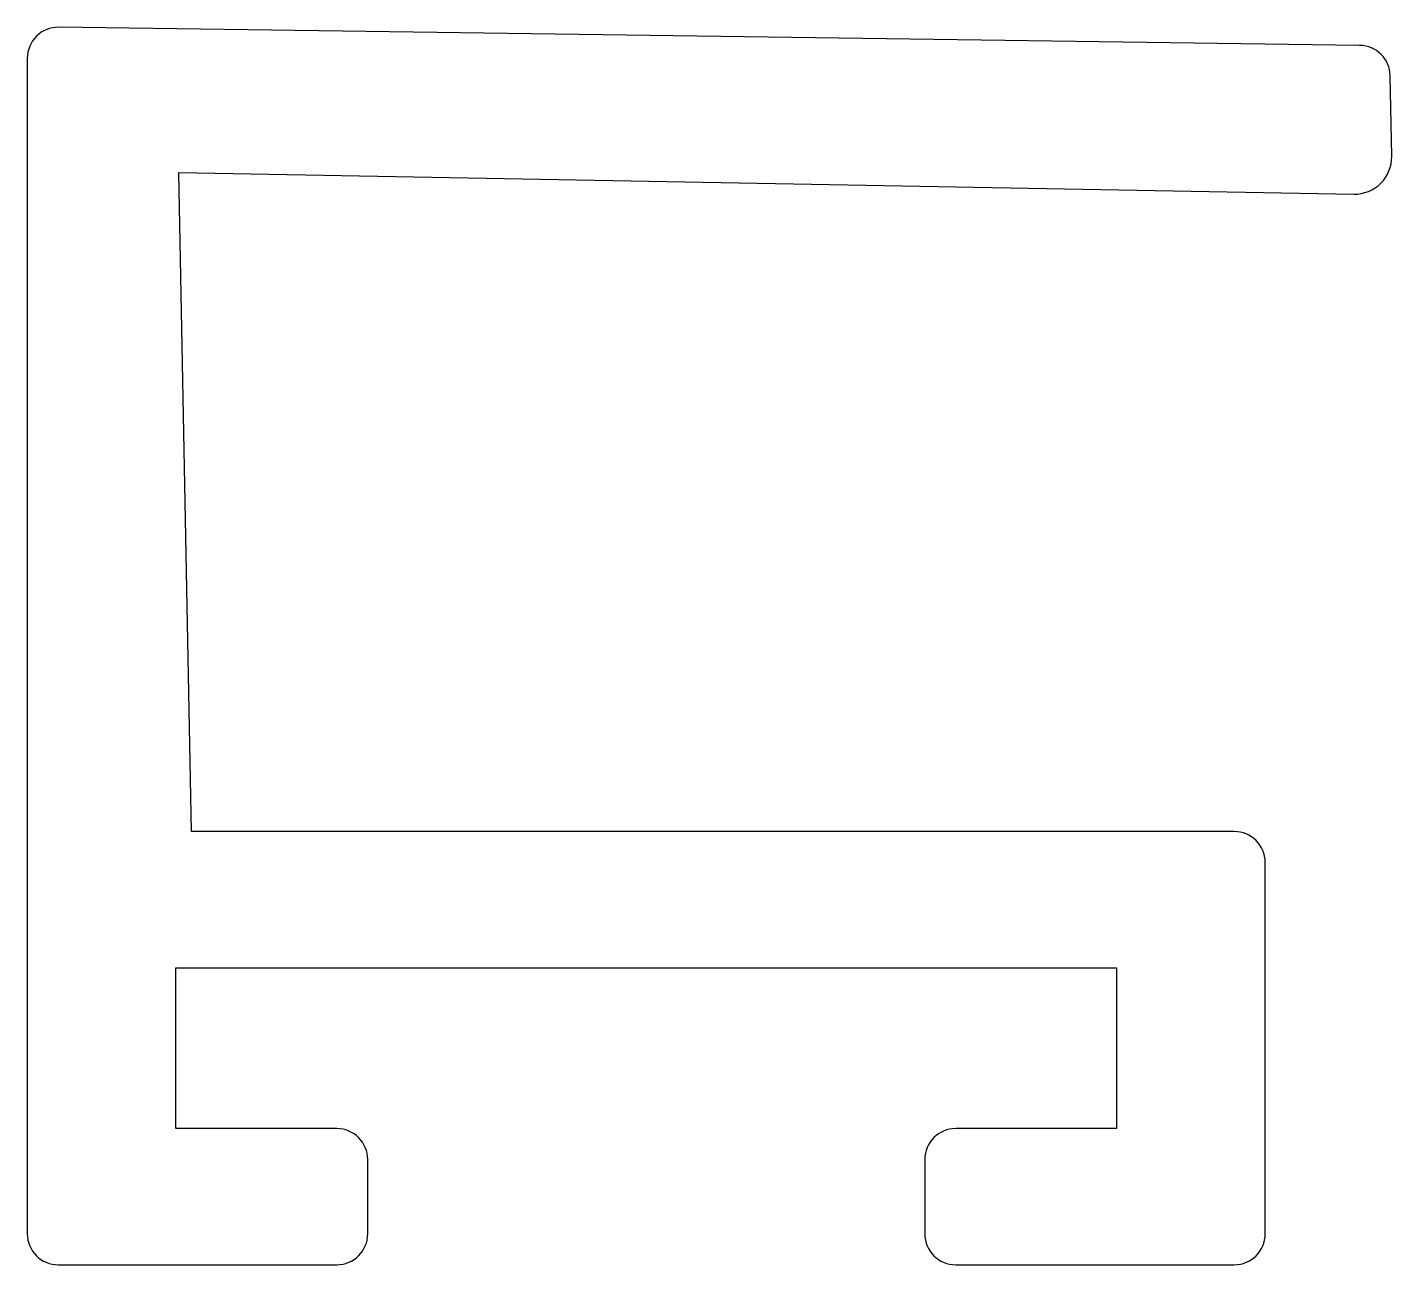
# Model space of a CAD drawing. Extents: x 513.6 to 524.6, y 657.7 to 667.7.
import ezdxf

# ---------------------------------------------------------------- set-up
doc = ezdxf.new("R2010")
doc.units = 0
doc.layers.get('0').update_dxf_attribs({"linetype": 'CONTINUOUS'})

msp = doc.modelspace()

# ---------------------------------------------------------------- linework, layer by layer
at = {"linetype": 'CONTINUOUS'}
for p, q in [((524.379, 667.547), (513.869, 667.693)), ((513.616, 667.443), (513.616, 657.946)), ((524.638, 666.651), (524.626, 667.302)), ((514.839, 666.52), (524.333, 666.345)), ((514.942, 661.196), (514.839, 666.52)), ((523.366, 661.196), (514.942, 661.196)), ((523.616, 657.946), (523.616, 660.946)), ((514.816, 658.796), (514.816, 660.096)), ((514.816, 660.096), (522.416, 660.096)), ((522.416, 660.096), (522.416, 658.796)), ((516.116, 658.796), (514.816, 658.796)), ((522.416, 658.796), (521.116, 658.796)), ((516.366, 657.946), (516.366, 658.546)), ((520.866, 658.546), (520.866, 657.946)), ((513.866, 657.696), (516.116, 657.696)), ((521.116, 657.696), (523.366, 657.696))]:
    msp.add_line(p, q, dxfattribs=at)
for centre, radius, start, end in [((513.866, 667.443), 0.25, 89.2042, 180), ((524.376, 667.297), 0.25, 1.1134, 89.2042), ((524.338, 666.645), 0.3, 268.945, 1.1134), ((523.366, 660.946), 0.25, 0, 90), ((516.116, 658.546), 0.25, 0, 90), ((521.116, 658.546), 0.25, 90, 180), ((513.866, 657.946), 0.25, 180, 270), ((516.116, 657.946), 0.25, 270, 0), ((521.116, 657.946), 0.25, 180, 270), ((523.366, 657.946), 0.25, 270, 0)]:
    msp.add_arc(centre, radius, start, end, dxfattribs=at)

doc.saveas('drawing.dxf')
